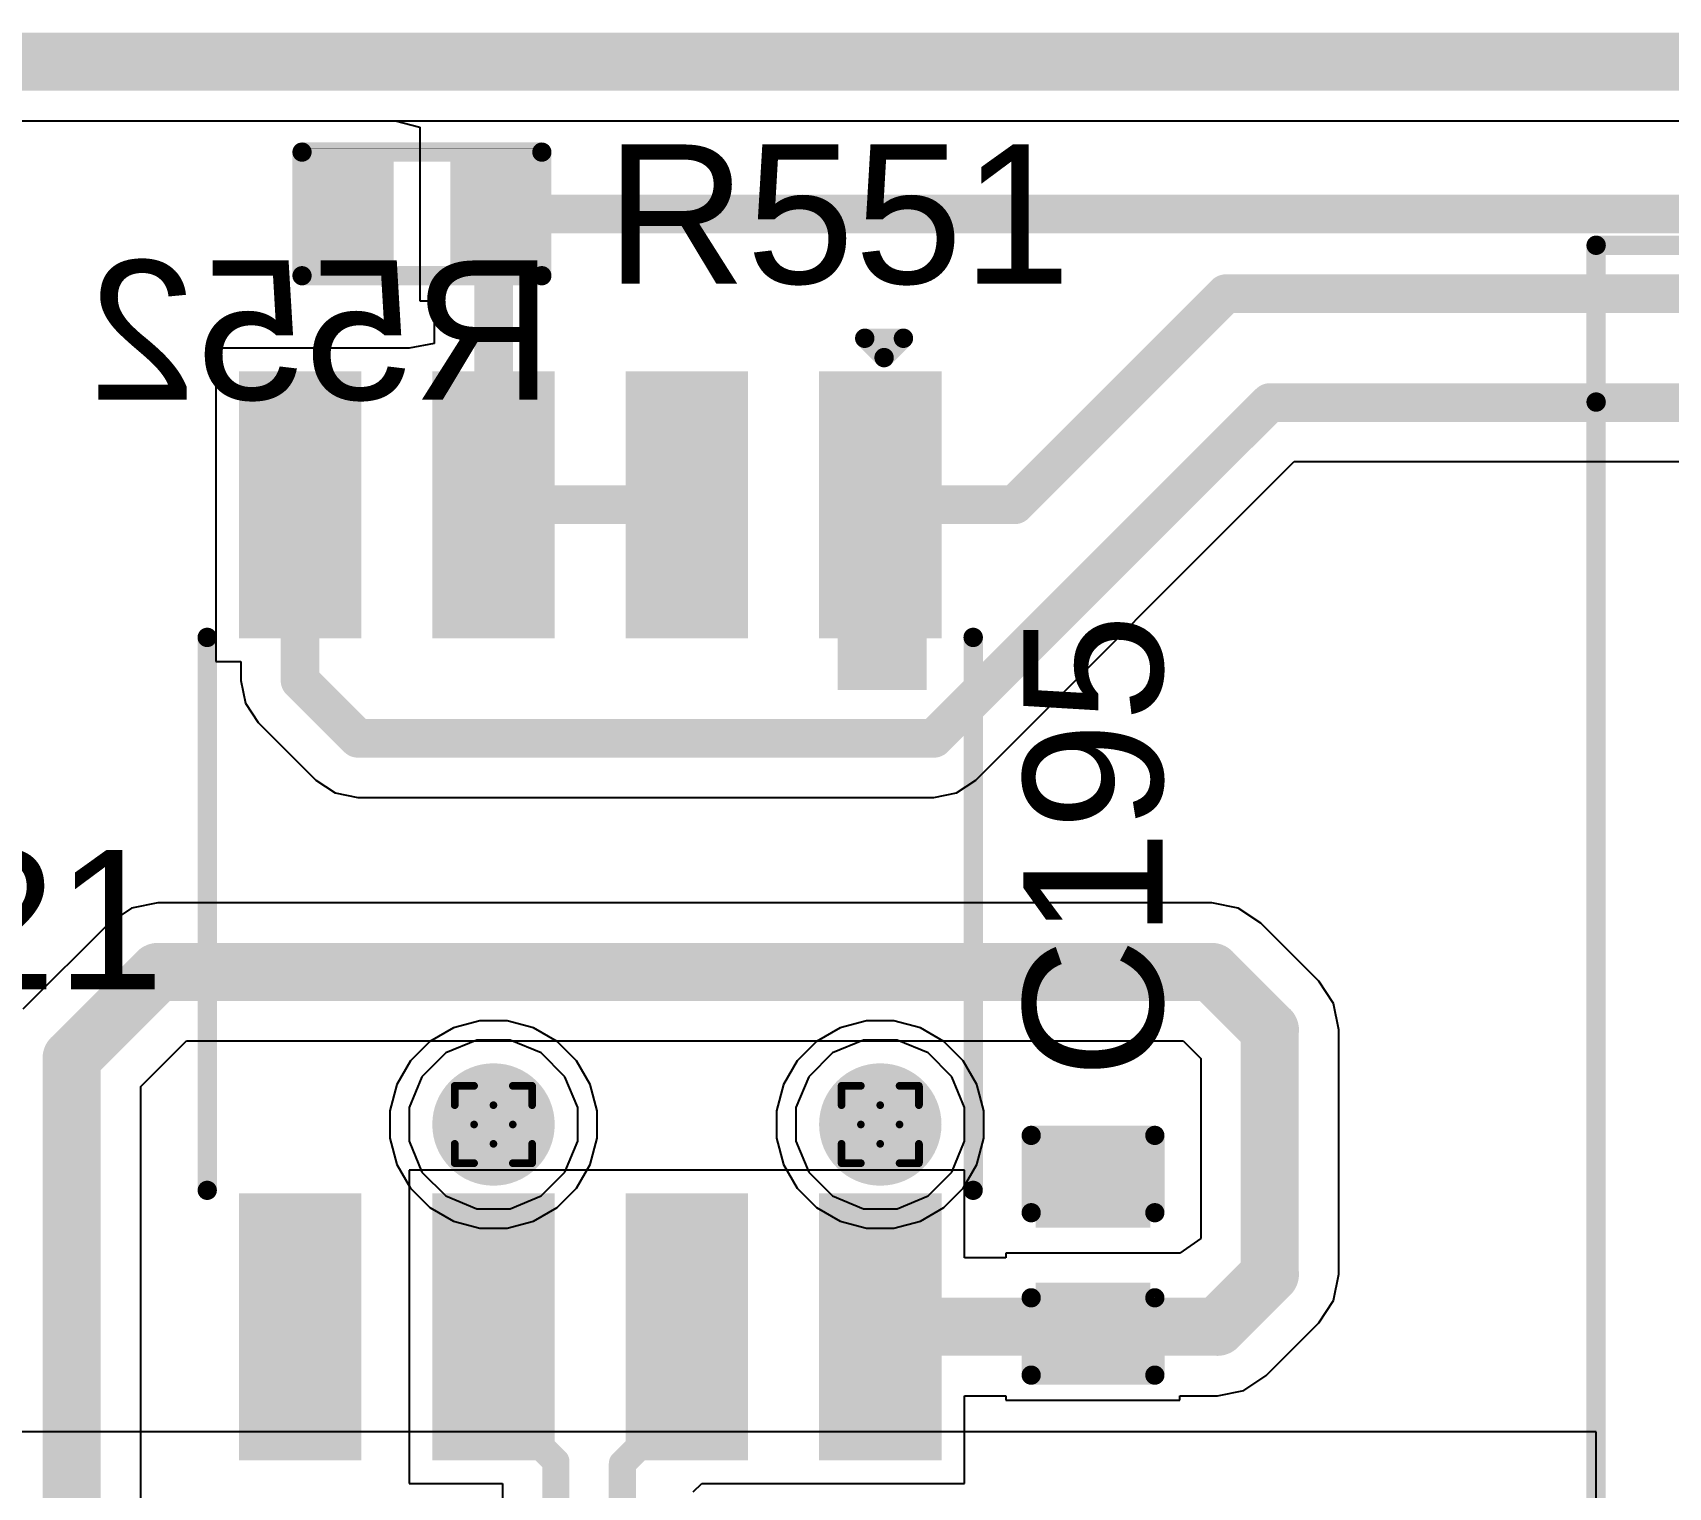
# Model space of a CAD drawing. Header units: inches. Extents: x 0 to 5379, y 0 to 5429.
# Drawn here: x 86.64 to 97.38, y 210.63 to 220.19 of the extents above; entities that cross this region are included whole.
import ezdxf

# ---------------------------------------------------------------- set-up
doc = ezdxf.new("R2010")
doc.units = ezdxf.units.IN
for name, color, linetype in [('Board Outline', 216, 'Continuous'), ('Bottom Layer', 5, 'Continuous'), ('Bottom Overlay', 54, 'Continuous'), ('Bottom Solder', 6, 'Continuous'), ('Drill Drawing', 1, 'Continuous'), ('GND01', 16, 'Continuous'), ('GND02', 76, 'Continuous'), ('PWR', 156, 'Continuous'), ('SIG 01', 90, 'Continuous'), ('Top Layer', 1, 'Continuous'), ('Top Overlay', 2, 'Continuous'), ('Top Paste', 8, 'Continuous'), ('Top Solder', 216, 'Continuous'), ('Via Holes', 16, 'Continuous')]:
    doc.layers.add(name, color=color, linetype=linetype)
doc.styles.add('Arial', font='', dxfattribs={"height": 0.2})
doc.styles.get('Arial').set_extended_font_data('Arial')

# ---------------------------------------------------------------- blocks, each defined once
blk = doc.blocks.new('SOIC_8_0_154___3_90___W______137')
at = {"layer": 'Top Layer'}
for points in [[(-3.475, 1.605), (-3.475, 2.205), (-1.925, 2.205), (-1.925, 1.605)], [(1.925, 1.605), (1.925, 2.205), (3.475, 2.205), (3.475, 1.605)], [(-3.475, 0.335), (-3.475, 0.935), (-1.925, 0.935), (-1.925, 0.335)], [(1.925, 0.335), (1.925, 0.935), (3.475, 0.935), (3.475, 0.335)], [(-3.475, -0.935), (-3.475, -0.335), (-1.925, -0.335), (-1.925, -0.935)], [(1.925, -0.935), (1.925, -0.335), (3.475, -0.335), (3.475, -0.935)], [(-3.475, -2.205), (-3.475, -1.605), (-1.925, -1.605), (-1.925, -2.205)], [(1.925, -2.205), (1.925, -1.605), (3.475, -1.605), (3.475, -2.205)]]:
    blk.add_hatch(color=1, dxfattribs=at).paths.add_polyline_path(points)
at = {"layer": 'Top Overlay'}
blk.add_hatch(color=2, dxfattribs=at).paths.add_polyline_path([(-1.839, 1.626), (-1.484, 1.626), (-1.484, 2.21), (-1.839, 2.21)])
at = {"layer": 'Top Paste'}
for points in [[(-3.475, 1.605), (-3.475, 2.205), (-1.925, 2.205), (-1.925, 1.605)], [(1.925, 1.605), (1.925, 2.205), (3.475, 2.205), (3.475, 1.605)], [(-3.475, 0.335), (-3.475, 0.935), (-1.925, 0.935), (-1.925, 0.335)], [(1.925, 0.335), (1.925, 0.935), (3.475, 0.935), (3.475, 0.335)], [(-3.475, -0.935), (-3.475, -0.335), (-1.925, -0.335), (-1.925, -0.935)], [(1.925, -0.935), (1.925, -0.335), (3.475, -0.335), (3.475, -0.935)], [(-3.475, -2.205), (-3.475, -1.605), (-1.925, -1.605), (-1.925, -2.205)], [(1.925, -2.205), (1.925, -1.605), (3.475, -1.605), (3.475, -2.205)]]:
    blk.add_hatch(color=8, dxfattribs=at).paths.add_polyline_path(points)
at = {"layer": 'Top Solder'}
for points in [[(-3.577, 1.503), (-3.577, 2.307), (-1.823, 2.307), (-1.823, 1.503)], [(1.823, 1.503), (1.823, 2.307), (3.577, 2.307), (3.577, 1.503)], [(-3.577, 0.233), (-3.577, 1.037), (-1.823, 1.037), (-1.823, 0.233)], [(1.823, 0.233), (1.823, 1.037), (3.577, 1.037), (3.577, 0.233)], [(-3.577, -1.037), (-3.577, -0.233), (-1.823, -0.233), (-1.823, -1.037)], [(1.823, -1.037), (1.823, -0.233), (3.577, -0.233), (3.577, -1.037)], [(-3.577, -2.307), (-3.577, -1.503), (-1.823, -1.503), (-1.823, -2.307)], [(1.823, -2.307), (1.823, -1.503), (3.577, -1.503), (3.577, -2.307)]]:
    blk.add_hatch(color=216, dxfattribs=at).paths.add_polyline_path(points)
at = {"layer": 'Top Overlay'}
for points in [[(1.803, 2.515, 0.127, 0.127, 0), (-1.829, 2.515, 0.127, 0.127, 0)], [(-3.667, 1.93, 0.127, 0.127, 0), (-3.794, 2.057, 0.127, 0.127, 0)], [(-3.794, 1.803, 0.127, 0.127, 0), (-3.794, 2.057, 0.127, 0.127, 0)], [(-3.794, 1.803, 0.127, 0.127, 0), (-3.667, 1.93, 0.127, 0.127, 0)], [(1.803, -2.515, 0.127, 0.127, 0), (-1.829, -2.515, 0.127, 0.127, 0)]]:
    blk.add_lwpolyline(points, format="xyseb", dxfattribs=at)
for points in [[(-1.861, 2.515, 0.0635, 0.0635, 1), (-1.797, 2.515, 0.0635, 0.0635, 1)], [(1.772, 2.515, 0.0635, 0.0635, 1), (1.835, 2.515, 0.0635, 0.0635, 1)], [(-3.826, 2.057, 0.0635, 0.0635, 1), (-3.762, 2.057, 0.0635, 0.0635, 1)], [(-3.826, 2.057, 0.0635, 0.0635, 1), (-3.762, 2.057, 0.0635, 0.0635, 1)], [(-3.699, 1.93, 0.0635, 0.0635, 1), (-3.635, 1.93, 0.0635, 0.0635, 1)], [(-3.699, 1.93, 0.0635, 0.0635, 1), (-3.635, 1.93, 0.0635, 0.0635, 1)], [(-3.826, 1.803, 0.0635, 0.0635, 1), (-3.762, 1.803, 0.0635, 0.0635, 1)], [(-3.826, 1.803, 0.0635, 0.0635, 1), (-3.762, 1.803, 0.0635, 0.0635, 1)], [(-1.861, -2.515, 0.0635, 0.0635, 1), (-1.797, -2.515, 0.0635, 0.0635, 1)], [(1.772, -2.515, 0.0635, 0.0635, 1), (1.835, -2.515, 0.0635, 0.0635, 1)]]:
    blk.add_lwpolyline(points, format="xyseb", close=True, dxfattribs=at)
blk = doc.blocks.new('R___0402_229')
at = {"layer": 'Top Layer'}
for points in [[(-0.699, -0.318), (-0.699, 0.318), (-0.241, 0.318), (-0.241, -0.318)], [(0.241, -0.318), (0.241, 0.318), (0.699, 0.318), (0.699, -0.318)]]:
    blk.add_hatch(color=1, dxfattribs=at).paths.add_polyline_path(points)
at = {"layer": 'Top Paste'}
for points in [[(-0.699, -0.318), (-0.699, 0.318), (-0.241, 0.318), (-0.241, -0.318)], [(0.241, -0.318), (0.241, 0.318), (0.699, 0.318), (0.699, -0.318)]]:
    blk.add_hatch(color=8, dxfattribs=at).paths.add_polyline_path(points)
at = {"layer": 'Top Solder'}
for points in [[(-0.754, -0.373), (-0.754, 0.373), (-0.186, 0.373), (-0.186, -0.373)], [(0.186, -0.373), (0.186, 0.373), (0.754, 0.373), (0.754, -0.373)]]:
    blk.add_hatch(color=216, dxfattribs=at).paths.add_polyline_path(points)
at = {"layer": 'Top Overlay'}
for points in [[(0.787, 0.406, 0.127, 0.127, 0), (-0.787, 0.406, 0.127, 0.127, 0)], [(-0.787, 0.406, 0.127, 0.127, 0), (-0.787, -0.406, 0.127, 0.127, 0)], [(0.787, 0.406, 0.127, 0.127, 0), (0.787, -0.406, 0.127, 0.127, 0)], [(0.787, -0.406, 0.127, 0.127, 0), (-0.787, -0.406, 0.127, 0.127, 0)], [(0.813, -0.432, 0.00323, 0.00323, 0), (-0.813, -0.432, 0.00323, 0.00323, 0)]]:
    blk.add_lwpolyline(points, format="xyseb", dxfattribs=at)
for points in [[(-0.819, 0.406, 0.0635, 0.0635, 1), (-0.756, 0.406, 0.0635, 0.0635, 1)], [(-0.819, 0.406, 0.0635, 0.0635, 1), (-0.756, 0.406, 0.0635, 0.0635, 1)], [(0.756, 0.406, 0.0635, 0.0635, 1), (0.819, 0.406, 0.0635, 0.0635, 1)], [(0.756, 0.406, 0.0635, 0.0635, 1), (0.819, 0.406, 0.0635, 0.0635, 1)], [(-0.819, -0.406, 0.0635, 0.0635, 1), (-0.756, -0.406, 0.0635, 0.0635, 1)], [(-0.819, -0.406, 0.0635, 0.0635, 1), (-0.756, -0.406, 0.0635, 0.0635, 1)], [(0.756, -0.406, 0.0635, 0.0635, 1), (0.819, -0.406, 0.0635, 0.0635, 1)], [(0.756, -0.406, 0.0635, 0.0635, 1), (0.819, -0.406, 0.0635, 0.0635, 1)], [(-0.814, -0.432, 0.00161, 0.00161, 1), (-0.812, -0.432, 0.00161, 0.00161, 1)], [(0.812, -0.432, 0.00161, 0.00161, 1), (0.814, -0.432, 0.00161, 0.00161, 1)]]:
    blk.add_lwpolyline(points, format="xyseb", close=True, dxfattribs=at)
blk = doc.blocks.new('1_770182_0_795')
at = {"layer": 'Top Overlay'}
for points in [[(4.76, 2.985, 0.127, 0.127, 0), (4.76, -6.985, 0.127, 0.127, 0)], [(4.76, -6.985, 0.127, 0.127, 0), (3.161, -6.985, 0.127, 0.127, 0)], [(4.76, -6.985, 0.127, 0.127, 0), (4.76, -8.015, 0.127, 0.127, 0)], [(4.76, -8.015, 0.127, 0.127, 0), (3.161, -8.015, 0.127, 0.127, 0)]]:
    blk.add_lwpolyline(points, format="xyseb", dxfattribs=at)
for points in [[(4.728, -6.985, 0.0635, 0.0635, 1), (4.792, -6.985, 0.0635, 0.0635, 1)], [(4.728, -6.985, 0.0635, 0.0635, 1), (4.792, -6.985, 0.0635, 0.0635, 1)], [(4.728, -6.985, 0.0635, 0.0635, 1), (4.792, -6.985, 0.0635, 0.0635, 1)], [(4.728, -8.015, 0.0635, 0.0635, 1), (4.792, -8.015, 0.0635, 0.0635, 1)], [(4.728, -8.015, 0.0635, 0.0635, 1), (4.792, -8.015, 0.0635, 0.0635, 1)]]:
    blk.add_lwpolyline(points, format="xyseb", close=True, dxfattribs=at)
blk = doc.blocks.new('C___0402_934')
at = {"layer": 'Top Layer'}
for points in [[(-0.699, -0.318), (-0.699, 0.317), (-0.241, 0.317), (-0.241, -0.318)], [(0.241, -0.318), (0.241, 0.317), (0.699, 0.317), (0.699, -0.318)]]:
    blk.add_hatch(color=1, dxfattribs=at).paths.add_polyline_path(points)
at = {"layer": 'Top Paste'}
for points in [[(-0.699, -0.318), (-0.699, 0.317), (-0.241, 0.317), (-0.241, -0.318)], [(0.241, -0.318), (0.241, 0.317), (0.699, 0.317), (0.699, -0.318)]]:
    blk.add_hatch(color=8, dxfattribs=at).paths.add_polyline_path(points)
at = {"layer": 'Top Solder'}
for points in [[(-0.758, -0.377), (-0.758, 0.377), (-0.181, 0.377), (-0.181, -0.377)], [(0.181, -0.377), (0.181, 0.377), (0.758, 0.377), (0.758, -0.377)]]:
    blk.add_hatch(color=216, dxfattribs=at).paths.add_polyline_path(points)
at = {"layer": 'Top Overlay'}
for points in [[(-0.787, -0.406, 0.127, 0.127, 0), (-0.787, 0.406, 0.127, 0.127, 0)], [(-0.279, 0.406, 0.127, 0.127, 0), (-0.787, 0.406, 0.127, 0.127, 0)], [(0.787, 0.406, 0.127, 0.127, 0), (0.279, 0.406, 0.127, 0.127, 0)], [(0.787, -0.406, 0.127, 0.127, 0), (0.787, 0.406, 0.127, 0.127, 0)], [(-0.279, -0.406, 0.127, 0.127, 0), (-0.787, -0.406, 0.127, 0.127, 0)], [(0.787, -0.406, 0.127, 0.127, 0), (0.279, -0.406, 0.127, 0.127, 0)]]:
    blk.add_lwpolyline(points, format="xyseb", dxfattribs=at)
for points in [[(-0.819, 0.406, 0.0635, 0.0635, 1), (-0.756, 0.406, 0.0635, 0.0635, 1)], [(-0.819, 0.406, 0.0635, 0.0635, 1), (-0.756, 0.406, 0.0635, 0.0635, 1)], [(-0.311, 0.406, 0.0635, 0.0635, 1), (-0.248, 0.406, 0.0635, 0.0635, 1)], [(0.248, 0.406, 0.0635, 0.0635, 1), (0.311, 0.406, 0.0635, 0.0635, 1)], [(0.756, 0.406, 0.0635, 0.0635, 1), (0.819, 0.406, 0.0635, 0.0635, 1)], [(0.756, 0.406, 0.0635, 0.0635, 1), (0.819, 0.406, 0.0635, 0.0635, 1)], [(-0.819, -0.406, 0.0635, 0.0635, 1), (-0.756, -0.406, 0.0635, 0.0635, 1)], [(-0.819, -0.406, 0.0635, 0.0635, 1), (-0.756, -0.406, 0.0635, 0.0635, 1)], [(-0.311, -0.406, 0.0635, 0.0635, 1), (-0.248, -0.406, 0.0635, 0.0635, 1)], [(0.248, -0.406, 0.0635, 0.0635, 1), (0.311, -0.406, 0.0635, 0.0635, 1)], [(0.756, -0.406, 0.0635, 0.0635, 1), (0.819, -0.406, 0.0635, 0.0635, 1)], [(0.756, -0.406, 0.0635, 0.0635, 1), (0.819, -0.406, 0.0635, 0.0635, 1)]]:
    blk.add_lwpolyline(points, format="xyseb", close=True, dxfattribs=at)

msp = doc.modelspace()

# ---------------------------------------------------------------- hatches: boundary and pattern name
at = {"layer": 'Bottom Layer'}
h = msp.add_hatch(color=5, dxfattribs=at)
edge = h.paths.add_edge_path()
edge.add_arc((89.664, 213.018), 0.3, 0, 360)
h = msp.add_hatch(color=5, dxfattribs=at)
edge = h.paths.add_edge_path()
edge.add_arc((92.204, 213.018), 0.3, 0, 360)
at = {"layer": 'Bottom Solder'}
h = msp.add_hatch(color=6, dxfattribs=at)
edge = h.paths.add_edge_path()
edge.add_arc((89.664, 213.018), 0.402, 0, 360)
h = msp.add_hatch(color=6, dxfattribs=at)
edge = h.paths.add_edge_path()
edge.add_arc((92.204, 213.018), 0.402, 0, 360)
at = {"layer": 'GND01'}
h = msp.add_hatch(color=16, dxfattribs=at)
edge = h.paths.add_edge_path()
edge.add_arc((89.664, 213.018), 0.3, 0, 360)
h = msp.add_hatch(color=16, dxfattribs=at)
edge = h.paths.add_edge_path()
edge.add_arc((92.204, 213.018), 0.3, 0, 360)
at = {"layer": 'GND02'}
h = msp.add_hatch(color=76, dxfattribs=at)
edge = h.paths.add_edge_path()
edge.add_arc((89.664, 213.018), 0.3, 0, 360)
h = msp.add_hatch(color=76, dxfattribs=at)
edge = h.paths.add_edge_path()
edge.add_arc((92.204, 213.018), 0.3, 0, 360)
at = {"layer": 'PWR'}
h = msp.add_hatch(color=156, dxfattribs=at)
edge = h.paths.add_edge_path()
edge.add_arc((89.664, 213.018), 0.3, 0, 360)
h = msp.add_hatch(color=156, dxfattribs=at)
edge = h.paths.add_edge_path()
edge.add_arc((92.204, 213.018), 0.3, 0, 360)
at = {"layer": 'SIG 01'}
h = msp.add_hatch(color=90, dxfattribs=at)
edge = h.paths.add_edge_path()
edge.add_arc((89.664, 213.018), 0.3, 0, 360)
h = msp.add_hatch(color=90, dxfattribs=at)
edge = h.paths.add_edge_path()
edge.add_arc((92.204, 213.018), 0.3, 0, 360)
at = {"layer": 'Top Layer'}
h = msp.add_hatch(color=1, dxfattribs=at)
edge = h.paths.add_edge_path()
edge.add_arc((89.664, 213.018), 0.3, 0, 360)
h = msp.add_hatch(color=1, dxfattribs=at)
edge = h.paths.add_edge_path()
edge.add_arc((92.204, 213.018), 0.3, 0, 360)
at = {"layer": 'Top Solder'}
h = msp.add_hatch(color=216, dxfattribs=at)
edge = h.paths.add_edge_path()
edge.add_arc((89.664, 213.018), 0.402, 0, 360)
h = msp.add_hatch(color=216, dxfattribs=at)
edge = h.paths.add_edge_path()
edge.add_arc((92.204, 213.018), 0.402, 0, 360)
at = {"layer": 'Via Holes'}
h = msp.add_hatch(color=7, dxfattribs=at)
edge = h.paths.add_edge_path()
edge.add_arc((89.664, 213.018), 0.15, 0, 360)
h = msp.add_hatch(color=7, dxfattribs=at)
edge = h.paths.add_edge_path()
edge.add_arc((92.204, 213.018), 0.15, 0, 360)

# ---------------------------------------------------------------- linework, layer by layer
at = {"layer": 'Board Outline'}
msp.add_lwpolyline([(0, 220, 0.381, 0.381, 0), (350, 220, 0.381, 0.381, 0)], format="xyseb", dxfattribs=at)
at = {"layer": 'Bottom Layer'}
msp.add_line((78.689, 219.612), (152.851, 219.612), dxfattribs=at)
at = {"layer": 'Drill Drawing'}
for points in [[(89.41, 213.145, 0.0508, 0.0508, 0), (89.41, 213.272, 0.0508, 0.0508, 0)], [(89.41, 213.272, 0.0508, 0.0508, 0), (89.537, 213.272, 0.0508, 0.0508, 0)], [(89.537, 213.272, 0.0508, 0.0508, 0), (89.664, 213.145, 0.0508, 0.0508, 0)], [(89.664, 213.145, 0.0508, 0.0508, 0), (89.791, 213.272, 0.0508, 0.0508, 0)], [(89.791, 213.272, 0.0508, 0.0508, 0), (89.918, 213.272, 0.0508, 0.0508, 0)], [(89.918, 213.145, 0.0508, 0.0508, 0), (89.918, 213.272, 0.0508, 0.0508, 0)], [(91.95, 213.145, 0.0508, 0.0508, 0), (91.95, 213.272, 0.0508, 0.0508, 0)], [(91.95, 213.272, 0.0508, 0.0508, 0), (92.077, 213.272, 0.0508, 0.0508, 0)], [(92.077, 213.272, 0.0508, 0.0508, 0), (92.204, 213.145, 0.0508, 0.0508, 0)], [(92.204, 213.145, 0.0508, 0.0508, 0), (92.331, 213.272, 0.0508, 0.0508, 0)], [(92.331, 213.272, 0.0508, 0.0508, 0), (92.458, 213.272, 0.0508, 0.0508, 0)], [(92.458, 213.145, 0.0508, 0.0508, 0), (92.458, 213.272, 0.0508, 0.0508, 0)], [(89.41, 213.145, 0.0508, 0.0508, 0), (89.537, 213.018, 0.0508, 0.0508, 0)], [(89.791, 213.018, 0.0508, 0.0508, 0), (89.918, 213.145, 0.0508, 0.0508, 0)], [(91.95, 213.145, 0.0508, 0.0508, 0), (92.077, 213.018, 0.0508, 0.0508, 0)], [(92.331, 213.018, 0.0508, 0.0508, 0), (92.458, 213.145, 0.0508, 0.0508, 0)], [(89.41, 212.891, 0.0508, 0.0508, 0), (89.537, 213.018, 0.0508, 0.0508, 0)], [(89.791, 213.018, 0.0508, 0.0508, 0), (89.918, 212.891, 0.0508, 0.0508, 0)], [(91.95, 212.891, 0.0508, 0.0508, 0), (92.077, 213.018, 0.0508, 0.0508, 0)], [(92.331, 213.018, 0.0508, 0.0508, 0), (92.458, 212.891, 0.0508, 0.0508, 0)], [(89.41, 212.764, 0.0508, 0.0508, 0), (89.41, 212.891, 0.0508, 0.0508, 0)], [(89.537, 212.764, 0.0508, 0.0508, 0), (89.664, 212.891, 0.0508, 0.0508, 0)], [(89.664, 212.891, 0.0508, 0.0508, 0), (89.791, 212.764, 0.0508, 0.0508, 0)], [(89.918, 212.764, 0.0508, 0.0508, 0), (89.918, 212.891, 0.0508, 0.0508, 0)], [(91.95, 212.764, 0.0508, 0.0508, 0), (91.95, 212.891, 0.0508, 0.0508, 0)], [(92.077, 212.764, 0.0508, 0.0508, 0), (92.204, 212.891, 0.0508, 0.0508, 0)], [(92.204, 212.891, 0.0508, 0.0508, 0), (92.331, 212.764, 0.0508, 0.0508, 0)], [(92.458, 212.764, 0.0508, 0.0508, 0), (92.458, 212.891, 0.0508, 0.0508, 0)], [(89.41, 212.764, 0.0508, 0.0508, 0), (89.537, 212.764, 0.0508, 0.0508, 0)], [(89.791, 212.764, 0.0508, 0.0508, 0), (89.918, 212.764, 0.0508, 0.0508, 0)], [(91.95, 212.764, 0.0508, 0.0508, 0), (92.077, 212.764, 0.0508, 0.0508, 0)], [(92.331, 212.764, 0.0508, 0.0508, 0), (92.458, 212.764, 0.0508, 0.0508, 0)]]:
    msp.add_lwpolyline(points, format="xyseb", dxfattribs=at)
for points in [[(89.397, 213.272, 0.0254, 0.0254, 1), (89.422, 213.272, 0.0254, 0.0254, 1)], [(89.397, 213.272, 0.0254, 0.0254, 1), (89.422, 213.272, 0.0254, 0.0254, 1)], [(89.524, 213.272, 0.0254, 0.0254, 1), (89.549, 213.272, 0.0254, 0.0254, 1)], [(89.524, 213.272, 0.0254, 0.0254, 1), (89.549, 213.272, 0.0254, 0.0254, 1)], [(89.778, 213.272, 0.0254, 0.0254, 1), (89.803, 213.272, 0.0254, 0.0254, 1)], [(89.778, 213.272, 0.0254, 0.0254, 1), (89.803, 213.272, 0.0254, 0.0254, 1)], [(89.905, 213.272, 0.0254, 0.0254, 1), (89.93, 213.272, 0.0254, 0.0254, 1)], [(89.905, 213.272, 0.0254, 0.0254, 1), (89.93, 213.272, 0.0254, 0.0254, 1)], [(91.937, 213.272, 0.0254, 0.0254, 1), (91.962, 213.272, 0.0254, 0.0254, 1)], [(91.937, 213.272, 0.0254, 0.0254, 1), (91.962, 213.272, 0.0254, 0.0254, 1)], [(92.064, 213.272, 0.0254, 0.0254, 1), (92.089, 213.272, 0.0254, 0.0254, 1)], [(92.064, 213.272, 0.0254, 0.0254, 1), (92.089, 213.272, 0.0254, 0.0254, 1)], [(92.318, 213.272, 0.0254, 0.0254, 1), (92.343, 213.272, 0.0254, 0.0254, 1)], [(92.318, 213.272, 0.0254, 0.0254, 1), (92.343, 213.272, 0.0254, 0.0254, 1)], [(92.445, 213.272, 0.0254, 0.0254, 1), (92.47, 213.272, 0.0254, 0.0254, 1)], [(92.445, 213.272, 0.0254, 0.0254, 1), (92.47, 213.272, 0.0254, 0.0254, 1)], [(89.397, 213.145, 0.0254, 0.0254, 1), (89.422, 213.145, 0.0254, 0.0254, 1)], [(89.397, 213.145, 0.0254, 0.0254, 1), (89.422, 213.145, 0.0254, 0.0254, 1)], [(89.651, 213.145, 0.0254, 0.0254, 1), (89.676, 213.145, 0.0254, 0.0254, 1)], [(89.651, 213.145, 0.0254, 0.0254, 1), (89.676, 213.145, 0.0254, 0.0254, 1)], [(89.905, 213.145, 0.0254, 0.0254, 1), (89.93, 213.145, 0.0254, 0.0254, 1)], [(89.905, 213.145, 0.0254, 0.0254, 1), (89.93, 213.145, 0.0254, 0.0254, 1)], [(91.937, 213.145, 0.0254, 0.0254, 1), (91.962, 213.145, 0.0254, 0.0254, 1)], [(91.937, 213.145, 0.0254, 0.0254, 1), (91.962, 213.145, 0.0254, 0.0254, 1)], [(92.191, 213.145, 0.0254, 0.0254, 1), (92.216, 213.145, 0.0254, 0.0254, 1)], [(92.191, 213.145, 0.0254, 0.0254, 1), (92.216, 213.145, 0.0254, 0.0254, 1)], [(92.445, 213.145, 0.0254, 0.0254, 1), (92.47, 213.145, 0.0254, 0.0254, 1)], [(92.445, 213.145, 0.0254, 0.0254, 1), (92.47, 213.145, 0.0254, 0.0254, 1)], [(89.524, 213.018, 0.0254, 0.0254, 1), (89.549, 213.018, 0.0254, 0.0254, 1)], [(89.524, 213.018, 0.0254, 0.0254, 1), (89.549, 213.018, 0.0254, 0.0254, 1)], [(89.778, 213.018, 0.0254, 0.0254, 1), (89.803, 213.018, 0.0254, 0.0254, 1)], [(89.778, 213.018, 0.0254, 0.0254, 1), (89.803, 213.018, 0.0254, 0.0254, 1)], [(92.064, 213.018, 0.0254, 0.0254, 1), (92.089, 213.018, 0.0254, 0.0254, 1)], [(92.064, 213.018, 0.0254, 0.0254, 1), (92.089, 213.018, 0.0254, 0.0254, 1)], [(92.318, 213.018, 0.0254, 0.0254, 1), (92.343, 213.018, 0.0254, 0.0254, 1)], [(92.318, 213.018, 0.0254, 0.0254, 1), (92.343, 213.018, 0.0254, 0.0254, 1)], [(89.397, 212.891, 0.0254, 0.0254, 1), (89.422, 212.891, 0.0254, 0.0254, 1)], [(89.397, 212.891, 0.0254, 0.0254, 1), (89.422, 212.891, 0.0254, 0.0254, 1)], [(89.651, 212.891, 0.0254, 0.0254, 1), (89.676, 212.891, 0.0254, 0.0254, 1)], [(89.651, 212.891, 0.0254, 0.0254, 1), (89.676, 212.891, 0.0254, 0.0254, 1)], [(89.905, 212.891, 0.0254, 0.0254, 1), (89.93, 212.891, 0.0254, 0.0254, 1)], [(89.905, 212.891, 0.0254, 0.0254, 1), (89.93, 212.891, 0.0254, 0.0254, 1)], [(91.937, 212.891, 0.0254, 0.0254, 1), (91.962, 212.891, 0.0254, 0.0254, 1)], [(91.937, 212.891, 0.0254, 0.0254, 1), (91.962, 212.891, 0.0254, 0.0254, 1)], [(92.191, 212.891, 0.0254, 0.0254, 1), (92.216, 212.891, 0.0254, 0.0254, 1)], [(92.191, 212.891, 0.0254, 0.0254, 1), (92.216, 212.891, 0.0254, 0.0254, 1)], [(92.445, 212.891, 0.0254, 0.0254, 1), (92.47, 212.891, 0.0254, 0.0254, 1)], [(92.445, 212.891, 0.0254, 0.0254, 1), (92.47, 212.891, 0.0254, 0.0254, 1)], [(89.397, 212.764, 0.0254, 0.0254, 1), (89.422, 212.764, 0.0254, 0.0254, 1)], [(89.397, 212.764, 0.0254, 0.0254, 1), (89.422, 212.764, 0.0254, 0.0254, 1)], [(89.524, 212.764, 0.0254, 0.0254, 1), (89.549, 212.764, 0.0254, 0.0254, 1)], [(89.524, 212.764, 0.0254, 0.0254, 1), (89.549, 212.764, 0.0254, 0.0254, 1)], [(89.778, 212.764, 0.0254, 0.0254, 1), (89.803, 212.764, 0.0254, 0.0254, 1)], [(89.778, 212.764, 0.0254, 0.0254, 1), (89.803, 212.764, 0.0254, 0.0254, 1)], [(89.905, 212.764, 0.0254, 0.0254, 1), (89.93, 212.764, 0.0254, 0.0254, 1)], [(89.905, 212.764, 0.0254, 0.0254, 1), (89.93, 212.764, 0.0254, 0.0254, 1)], [(91.937, 212.764, 0.0254, 0.0254, 1), (91.962, 212.764, 0.0254, 0.0254, 1)], [(91.937, 212.764, 0.0254, 0.0254, 1), (91.962, 212.764, 0.0254, 0.0254, 1)], [(92.064, 212.764, 0.0254, 0.0254, 1), (92.089, 212.764, 0.0254, 0.0254, 1)], [(92.064, 212.764, 0.0254, 0.0254, 1), (92.089, 212.764, 0.0254, 0.0254, 1)], [(92.318, 212.764, 0.0254, 0.0254, 1), (92.343, 212.764, 0.0254, 0.0254, 1)], [(92.318, 212.764, 0.0254, 0.0254, 1), (92.343, 212.764, 0.0254, 0.0254, 1)], [(92.445, 212.764, 0.0254, 0.0254, 1), (92.47, 212.764, 0.0254, 0.0254, 1)], [(92.445, 212.764, 0.0254, 0.0254, 1), (92.47, 212.764, 0.0254, 0.0254, 1)]]:
    msp.add_lwpolyline(points, format="xyseb", close=True, dxfattribs=at)
at = {"layer": 'GND01'}
msp.add_line((68.334, 219.612), (191.706, 219.612), dxfattribs=at)
at = {"layer": 'GND02'}
msp.add_line((68.334, 219.612), (191.706, 219.612), dxfattribs=at)
at = {"layer": 'PWR'}
for p, q in [((68.334, 219.612), (191.706, 219.612)), ((89.554, 213.572), (89.35, 213.488)), ((89.774, 213.572), (89.554, 213.572)), ((89.978, 213.488), (89.774, 213.572)), ((92.094, 213.572), (91.89, 213.488)), ((92.314, 213.572), (92.094, 213.572)), ((92.518, 213.488), (92.314, 213.572)), ((89.35, 213.488), (89.194, 213.332)), ((90.133, 213.332), (89.978, 213.488)), ((91.89, 213.488), (91.734, 213.332)), ((92.673, 213.332), (92.518, 213.488)), ((89.194, 213.332), (89.11, 213.129)), ((90.218, 213.129), (90.133, 213.332)), ((91.734, 213.332), (91.65, 213.129)), ((92.758, 213.129), (92.673, 213.332)), ((89.11, 213.129), (89.11, 212.908)), ((90.218, 212.908), (90.218, 213.129)), ((91.65, 213.129), (91.65, 212.908)), ((92.758, 212.908), (92.758, 213.129)), ((89.11, 212.908), (89.194, 212.705)), ((90.133, 212.705), (90.218, 212.908)), ((91.65, 212.908), (91.734, 212.705)), ((92.673, 212.705), (92.758, 212.908)), ((89.194, 212.705), (89.35, 212.549)), ((89.978, 212.549), (90.133, 212.705)), ((91.734, 212.705), (91.89, 212.549)), ((92.518, 212.549), (92.673, 212.705)), ((89.35, 212.549), (89.554, 212.464)), ((89.554, 212.464), (89.774, 212.464)), ((89.774, 212.464), (89.978, 212.549)), ((91.89, 212.549), (92.094, 212.464)), ((92.094, 212.464), (92.314, 212.464)), ((92.314, 212.464), (92.518, 212.549))]:
    msp.add_line(p, q, dxfattribs=at)
at = {"layer": 'SIG 01'}
for p, q in [((68.391, 219.612), (191.649, 219.612)), ((89.401, 213.653), (89.246, 213.563)), ((89.574, 213.699), (89.401, 213.653)), ((89.753, 213.699), (89.574, 213.699)), ((89.927, 213.653), (89.753, 213.699)), ((90.082, 213.563), (89.927, 213.653)), ((91.941, 213.653), (91.786, 213.563)), ((92.114, 213.699), (91.941, 213.653)), ((92.293, 213.699), (92.114, 213.699)), ((92.467, 213.653), (92.293, 213.699)), ((92.622, 213.563), (92.467, 213.653)), ((89.246, 213.563), (89.119, 213.437)), ((90.209, 213.437), (90.082, 213.563)), ((91.786, 213.563), (91.659, 213.437)), ((92.749, 213.437), (92.622, 213.563)), ((89.119, 213.437), (89.029, 213.281)), ((90.298, 213.281), (90.209, 213.437)), ((91.659, 213.437), (91.569, 213.281)), ((92.838, 213.281), (92.749, 213.437)), ((89.029, 213.281), (88.983, 213.108)), ((90.345, 213.108), (90.298, 213.281)), ((91.569, 213.281), (91.523, 213.108)), ((92.885, 213.108), (92.838, 213.281)), ((88.983, 213.108), (88.983, 212.929)), ((90.345, 212.929), (90.345, 213.108)), ((91.523, 213.108), (91.523, 212.929)), ((92.885, 212.929), (92.885, 213.108)), ((88.983, 212.929), (89.029, 212.756)), ((90.298, 212.756), (90.345, 212.929)), ((91.523, 212.929), (91.569, 212.756)), ((92.838, 212.756), (92.885, 212.929)), ((89.029, 212.756), (89.119, 212.6)), ((90.209, 212.6), (90.298, 212.756)), ((91.569, 212.756), (91.659, 212.6)), ((92.749, 212.6), (92.838, 212.756)), ((89.119, 212.6), (89.246, 212.473)), ((90.082, 212.473), (90.209, 212.6)), ((91.659, 212.6), (91.786, 212.473)), ((92.622, 212.473), (92.749, 212.6)), ((89.246, 212.473), (89.401, 212.384)), ((89.927, 212.384), (90.082, 212.473)), ((91.786, 212.473), (91.941, 212.384)), ((92.467, 212.384), (92.622, 212.473)), ((89.401, 212.384), (89.574, 212.337)), ((89.753, 212.337), (89.927, 212.384)), ((91.941, 212.384), (92.114, 212.337)), ((92.293, 212.337), (92.467, 212.384)), ((89.574, 212.337), (89.753, 212.337)), ((92.114, 212.337), (92.293, 212.337)), ((96.905, 210.998), (76.319, 210.998)), ((96.905, 207.556), (96.905, 210.998))]:
    msp.add_line(p, q, dxfattribs=at)
at = {"layer": 'Top Layer'}
for p, q in [((72.954, 219.612), (89.02, 219.612)), ((89.02, 219.612), (89.181, 219.571)), ((89.181, 219.571), (89.181, 218.428)), ((89.181, 218.428), (89.275, 218.428)), ((89.275, 218.428), (89.275, 218.148)), ((89.275, 218.148), (89.11, 218.118)), ((88.948, 218.118), (87.84, 218.118)), ((87.84, 218.118), (87.84, 216.06)), ((89.11, 218.118), (88.948, 218.118)), ((88.948, 218.118), (88.948, 218.118)), ((92.831, 215.28), (94.923, 217.373)), ((94.923, 217.373), (101.316, 217.373)), ((87.84, 216.06), (88.005, 216.06)), ((88.005, 216.06), (88.005, 215.934)), ((88.005, 215.934), (88.035, 215.786)), ((88.035, 215.786), (88.119, 215.66)), ((88.119, 215.66), (88.498, 215.28)), ((88.498, 215.28), (88.624, 215.196)), ((92.705, 215.196), (92.831, 215.28)), ((88.624, 215.196), (88.773, 215.167)), ((88.773, 215.167), (92.556, 215.167)), ((92.556, 215.167), (92.705, 215.196)), ((87.286, 214.439), (87.139, 214.341)), ((87.459, 214.474), (87.286, 214.439)), ((94.381, 214.474), (87.459, 214.474)), ((87.459, 214.474), (87.459, 214.474)), ((94.555, 214.439), (94.381, 214.474)), ((94.702, 214.341), (94.555, 214.439)), ((87.139, 214.341), (86.573, 213.775)), ((87.139, 214.341), (87.139, 214.341)), ((95.083, 213.96), (94.702, 214.341)), ((95.181, 213.813), (95.083, 213.96)), ((95.083, 213.96), (95.083, 213.96)), ((95.216, 213.639), (95.181, 213.813)), ((95.216, 212.034), (95.216, 213.639)), ((95.216, 213.639), (95.216, 213.639)), ((87.347, 213.267), (87.647, 213.567)), ((87.647, 213.567), (94.194, 213.567)), ((94.194, 213.567), (94.309, 213.452)), ((94.309, 213.452), (94.309, 212.27)), ((87.347, 206.071), (87.347, 213.267)), ((90.218, 212.718), (89.11, 212.718)), ((89.11, 212.718), (89.11, 210.66)), ((90.38, 212.718), (90.218, 212.718)), ((90.218, 212.718), (90.218, 212.718)), ((91.472, 212.718), (90.38, 212.718)), ((90.38, 212.718), (90.38, 212.718)), ((91.488, 212.718), (91.472, 212.718)), ((91.65, 212.718), (91.488, 212.718)), ((91.666, 212.718), (91.65, 212.718)), ((92.758, 212.718), (91.666, 212.718)), ((92.758, 212.143), (92.758, 212.718)), ((94.309, 212.27), (94.172, 212.172)), ((93.029, 212.143), (92.758, 212.143)), ((94.172, 212.172), (93.029, 212.172)), ((93.029, 212.172), (93.029, 212.143)), ((95.181, 211.861), (95.216, 212.034)), ((95.083, 211.714), (95.181, 211.861)), ((94.738, 211.369), (95.083, 211.714)), ((95.083, 211.714), (95.083, 211.714)), ((94.591, 211.271), (94.738, 211.369)), ((92.758, 210.66), (92.758, 211.236)), ((92.758, 211.236), (93.029, 211.236)), ((93.029, 211.236), (93.029, 211.207)), ((93.029, 211.207), (94.172, 211.207)), ((94.172, 211.207), (94.172, 211.236)), ((94.172, 211.236), (94.418, 211.236)), ((94.418, 211.236), (94.591, 211.271)), ((89.11, 210.66), (89.723, 210.66)), ((89.723, 210.66), (89.724, 210.66)), ((89.724, 210.66), (89.724, 210.427)), ((90.976, 210.605), (91.032, 210.66)), ((91.032, 210.66), (91.472, 210.66)), ((91.472, 210.66), (91.488, 210.66)), ((91.488, 210.66), (91.65, 210.66)), ((91.65, 210.66), (91.666, 210.66)), ((91.666, 210.66), (92.758, 210.66))]:
    msp.add_line(p, q, dxfattribs=at)
for points in [[(89.664, 217.089, 0.254, 0.254, 0), (89.664, 219, 0.254, 0.254, 0)], [(89.664, 219, 0.254, 0.254, 0), (114.889, 219, 0.254, 0.254, 0)], [(93.086, 217.089, 0.254, 0.254, 0), (94.473, 218.476, 0.254, 0.254, 0)], [(94.473, 218.476, 0.254, 0.254, 0), (114.36, 218.476, 0.254, 0.254, 0)], [(92.556, 215.555, 0.254, 0.254, 0), (94.762, 217.761, 0.254, 0.254, 0)], [(94.762, 217.761, 0.254, 0.254, 0), (114.043, 217.761, 0.254, 0.254, 0)], [(88.394, 215.934, 0.254, 0.254, 0), (88.394, 217.089, 0.254, 0.254, 0)], [(89.664, 217.089, 0.254, 0.254, 0), (90.934, 217.089, 0.254, 0.254, 0)], [(92.204, 217.089, 0.254, 0.254, 0), (93.086, 217.089, 0.254, 0.254, 0)], [(88.394, 215.934, 0.254, 0.254, 0), (88.773, 215.555, 0.254, 0.254, 0)], [(88.773, 215.555, 0.254, 0.254, 0), (92.556, 215.555, 0.254, 0.254, 0)], [(86.893, 213.454, 0.381, 0.381, 0), (87.459, 214.02, 0.381, 0.381, 0)], [(87.459, 214.02, 0.381, 0.381, 0), (94.381, 214.02, 0.381, 0.381, 0)], [(94.381, 214.02, 0.381, 0.381, 0), (94.762, 213.639, 0.381, 0.381, 0)], [(94.762, 212.034, 0.381, 0.381, 0), (94.762, 213.639, 0.381, 0.381, 0)], [(86.893, 206.071, 0.381, 0.381, 0), (86.893, 213.454, 0.381, 0.381, 0)], [(94.418, 211.689, 0.381, 0.381, 0), (94.762, 212.034, 0.381, 0.381, 0)], [(92.204, 211.689, 0.381, 0.381, 0), (93.601, 211.689, 0.381, 0.381, 0)], [(93.601, 211.689, 0.381, 0.381, 0), (94.418, 211.689, 0.381, 0.381, 0)], [(89.664, 211.214, 0.178, 0.178, 0), (89.664, 211.689, 0.178, 0.178, 0)], [(90.934, 211.214, 0.178, 0.178, 0), (90.934, 211.689, 0.178, 0.178, 0)], [(89.664, 211.214, 0.178, 0.178, 0), (90.073, 210.805, 0.178, 0.178, 0)], [(90.51, 210.791, 0.178, 0.178, 0), (90.934, 211.214, 0.178, 0.178, 0)], [(90.073, 210.265, 0.178, 0.178, 0), (90.073, 210.805, 0.178, 0.178, 0)], [(90.51, 210.279, 0.178, 0.178, 0), (90.51, 210.791, 0.178, 0.178, 0)]]:
    msp.add_lwpolyline(points, format="xyseb", dxfattribs=at)
for points in [[(89.6, 219, 0.127, 0.127, 1), (89.727, 219, 0.127, 0.127, 1)], [(89.6, 219, 0.127, 0.127, 1), (89.727, 219, 0.127, 0.127, 1)], [(94.409, 218.476, 0.127, 0.127, 1), (94.536, 218.476, 0.127, 0.127, 1)], [(94.409, 218.476, 0.127, 0.127, 1), (94.536, 218.476, 0.127, 0.127, 1)], [(94.699, 217.761, 0.127, 0.127, 1), (94.826, 217.761, 0.127, 0.127, 1)], [(94.699, 217.761, 0.127, 0.127, 1), (94.826, 217.761, 0.127, 0.127, 1)], [(88.33, 217.089, 0.127, 0.127, 1), (88.457, 217.089, 0.127, 0.127, 1)], [(89.6, 217.089, 0.127, 0.127, 1), (89.727, 217.089, 0.127, 0.127, 1)], [(89.6, 217.089, 0.127, 0.127, 1), (89.727, 217.089, 0.127, 0.127, 1)], [(90.87, 217.089, 0.127, 0.127, 1), (90.997, 217.089, 0.127, 0.127, 1)], [(92.14, 217.089, 0.127, 0.127, 1), (92.267, 217.089, 0.127, 0.127, 1)], [(93.023, 217.089, 0.127, 0.127, 1), (93.15, 217.089, 0.127, 0.127, 1)], [(93.023, 217.089, 0.127, 0.127, 1), (93.15, 217.089, 0.127, 0.127, 1)], [(88.33, 215.934, 0.127, 0.127, 1), (88.457, 215.934, 0.127, 0.127, 1)], [(88.33, 215.934, 0.127, 0.127, 1), (88.457, 215.934, 0.127, 0.127, 1)], [(88.71, 215.555, 0.127, 0.127, 1), (88.837, 215.555, 0.127, 0.127, 1)], [(88.71, 215.555, 0.127, 0.127, 1), (88.837, 215.555, 0.127, 0.127, 1)], [(92.493, 215.555, 0.127, 0.127, 1), (92.62, 215.555, 0.127, 0.127, 1)], [(92.493, 215.555, 0.127, 0.127, 1), (92.62, 215.555, 0.127, 0.127, 1)], [(87.364, 214.02, 0.191, 0.191, 1), (87.555, 214.02, 0.191, 0.191, 1)], [(87.364, 214.02, 0.191, 0.191, 1), (87.555, 214.02, 0.191, 0.191, 1)], [(94.286, 214.02, 0.191, 0.191, 1), (94.477, 214.02, 0.191, 0.191, 1)], [(94.286, 214.02, 0.191, 0.191, 1), (94.477, 214.02, 0.191, 0.191, 1)], [(94.667, 213.639, 0.191, 0.191, 1), (94.858, 213.639, 0.191, 0.191, 1)], [(94.667, 213.639, 0.191, 0.191, 1), (94.858, 213.639, 0.191, 0.191, 1)], [(86.798, 213.454, 0.191, 0.191, 1), (86.989, 213.454, 0.191, 0.191, 1)], [(86.798, 213.454, 0.191, 0.191, 1), (86.989, 213.454, 0.191, 0.191, 1)], [(94.667, 212.034, 0.191, 0.191, 1), (94.858, 212.034, 0.191, 0.191, 1)], [(94.667, 212.034, 0.191, 0.191, 1), (94.858, 212.034, 0.191, 0.191, 1)], [(92.108, 211.689, 0.191, 0.191, 1), (92.299, 211.689, 0.191, 0.191, 1)], [(93.505, 211.689, 0.191, 0.191, 1), (93.696, 211.689, 0.191, 0.191, 1)], [(93.505, 211.689, 0.191, 0.191, 1), (93.696, 211.689, 0.191, 0.191, 1)], [(94.322, 211.689, 0.191, 0.191, 1), (94.513, 211.689, 0.191, 0.191, 1)], [(94.322, 211.689, 0.191, 0.191, 1), (94.513, 211.689, 0.191, 0.191, 1)], [(89.619, 211.689, 0.0889, 0.0889, 1), (89.708, 211.689, 0.0889, 0.0889, 1)], [(90.889, 211.689, 0.0889, 0.0889, 1), (90.978, 211.689, 0.0889, 0.0889, 1)], [(89.619, 211.214, 0.0889, 0.0889, 1), (89.708, 211.214, 0.0889, 0.0889, 1)], [(89.619, 211.214, 0.0889, 0.0889, 1), (89.708, 211.214, 0.0889, 0.0889, 1)], [(90.889, 211.214, 0.0889, 0.0889, 1), (90.978, 211.214, 0.0889, 0.0889, 1)], [(90.889, 211.214, 0.0889, 0.0889, 1), (90.978, 211.214, 0.0889, 0.0889, 1)], [(90.029, 210.805, 0.0889, 0.0889, 1), (90.118, 210.805, 0.0889, 0.0889, 1)], [(90.029, 210.805, 0.0889, 0.0889, 1), (90.118, 210.805, 0.0889, 0.0889, 1)], [(90.466, 210.791, 0.0889, 0.0889, 1), (90.555, 210.791, 0.0889, 0.0889, 1)], [(90.466, 210.791, 0.0889, 0.0889, 1), (90.555, 210.791, 0.0889, 0.0889, 1)]]:
    msp.add_lwpolyline(points, format="xyseb", close=True, dxfattribs=at)

# ---------------------------------------------------------------- block references
for name, p, rotation in [('R___0402_229', (89.194, 219), 180), ('1_770182_0_795', (101.665, 210.779), 180), ('SOIC_8_0_154___3_90___W______137', (90.299, 214.389), 270), ('C___0402_934', (93.601, 212.159), 270)]:
    msp.add_blockref(name, p, dxfattribs=dict(rotation=rotation))

# ---------------------------------------------------------------- texts
at = {"layer": 'Bottom Overlay', "style": 'Arial', "text_generation_flag": 2}
msp.add_text('R552', height=0.9144, dxfattribs=at).set_placement((90.057, 217.78))
at = {"layer": 'Top Overlay', "style": 'Arial'}
for s, p in [('R551', (90.401, 218.542)), ('U21', (85.159, 213.907))]:
    msp.add_text(s, height=0.9144, dxfattribs=at).set_placement(p)
msp.add_text('C195', height=0.9144, rotation=90, dxfattribs=at).set_placement((94.058, 213.319))

doc.saveas('drawing.dxf')
